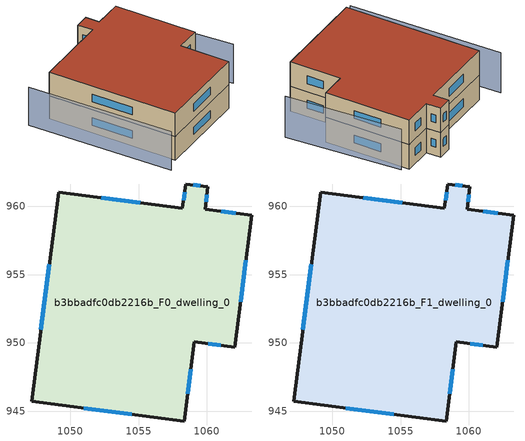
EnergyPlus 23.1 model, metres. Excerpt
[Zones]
b3bbadfc0db2216b_F0_dwelling_0
 floor ground (EU_floor_Construction): 1063.3,959.36 1062.05,949.68 1059.08,950.07 1058.34,944.27 1047.17,945.71 1049.14,961.02 1058.22,959.86 1058.45,961.64 1060.09,961.43 1059.88,959.8 z0
 wall outside (EU_wall_Construction): 1059.08,950.07 1062.05,949.68 1063.3,959.36 1059.88,959.8 1060.09,961.43 1058.45,961.64 1058.22,959.86 1049.14,961.02 1047.17,945.71 1058.34,944.27 1059.08,950.07 z0:3
 window (EU_Window_Construction): 1060.1,949.93 1061.04,949.81 / 1058.59,946.25 1058.82,948.08 / 1050.99,945.21 1054.51,944.76 / 1048.47,955.78 1047.85,950.95 / 1055.11,960.26 1052.25,960.62 / 1058.37,961.03 1058.3,960.47 / 1059.52,961.5 1059.01,961.57 / 1059.95,960.36 1060.01,960.87 / 1062.13,959.51 1061.05,959.65 / 1062.48,952.99 1062.87,956.04 z1.03:1.97
b3bbadfc0db2216b_F1_dwelling_0
 floor to b3bbadfc0db2216b_F0_dwelling_0 (EU_floor_Construction): 1063.3,959.36 1062.05,949.68 1059.08,950.07 1058.33,944.27 1047.17,945.71 1049.14,961.02 1058.22,959.86 1058.45,961.64 1060.08,961.43 1059.88,959.8 z3
 wall outside (EU_wall_Construction): 1059.08,950.07 1062.05,949.68 1063.3,959.36 1059.88,959.8 1060.09,961.43 1058.45,961.64 1058.22,959.86 1049.14,961.02 1047.17,945.71 1058.34,944.27 1059.08,950.07 z3:6
 window (EU_Window_Construction): 1060.1,949.93 1061.04,949.81 / 1058.59,946.25 1058.82,948.08 / 1050.99,945.21 1054.51,944.76 / 1048.47,955.78 1047.85,950.95 / 1055.11,960.26 1052.25,960.62 / 1058.37,961.03 1058.3,960.47 / 1059.52,961.5 1059.01,961.57 / 1059.95,960.36 1060.01,960.87 / 1062.13,959.51 1061.05,959.65 / 1062.48,952.99 1062.87,956.04 z4.03:4.97
 roof outside (EU_roof_Construction): 1058.34,944.27 1059.08,950.07 1062.05,949.68 1063.3,959.36 1059.88,959.8 1060.09,961.43 1058.45,961.64 1058.22,959.86 1049.14,961.02 1047.17,945.71 z6
shading: 1062.83,945.63 1063.7,958.65 z0:5; 1047.16,962.54 1045.33,945.37 z0:4.9
[Building]
EU S2 Campaign: North Axis=0; Terrain=City; Solar Distribution=FullExterior
[Site:Location]
Cape.Town.Intl.AP: Latitude=-33.965; Longitude=18.602; Time Zone=2; Elevation=46
[SizingPeriod:WeatherFileDays]
AnnualSizingPeriod: Begin Month=1; Begin Day of Month=1; End Month=12; End Day of Month=31; Day of Week for Start Day=Monday; Use Weather File Daylight Saving Period=No; Use Weather File Rain and Snow Indicators=No
[MATERIAL]
EU_InternalMass_Material: Roughness=MediumRough; Thickness=0.1; Conductivity=1; Density=1800; Specific Heat=900; Thermal Absorptance=0.9; Solar Absorptance=0.7; Visible Absorptance=0.7
[MATERIAL:NOMASS] Roughness=MediumRough; Thermal Absorptance=0.9; Solar Absorptance=0.7; Visible Absorptance=0.7
Name | Thermal Resistance
EU_wall_NoMass | 0.493876
EU_roof_NoMass | 0.449382
EU_floor_NoMass | 1.25
[WINDOWMATERIAL:SIMPLEGLAZINGSYSTEM]
EU_Window_SimpleGlazing: UFactor=4.4; Solar Heat Gain Coefficient=0.85; Visible Transmittance=0.85
[CONSTRUCTION]
EU_wall_Construction: EU_wall_NoMass
EU_roof_Construction: EU_roof_NoMass
EU_floor_Construction: EU_floor_NoMass
EU_Window_Construction: EU_Window_SimpleGlazing
EU_InternalMass_Construction: EU_InternalMass_Material
[ZONE] Type=1; Multiplier=1; Ceiling Height=autocalculate; Floor Area=autocalculate; Part of Total Floor Area=Yes
Name | Volume
b3bbadfc0db2216b_F0_dwelling_0 | 618.305
b3bbadfc0db2216b_F1_dwelling_0 | 618.307
[INTERNALMASS] Construction=EU_InternalMass_Construction; Surface Area=206.102
Name | Zone or ZoneList
b3bbadfc0db2216b_F0_dwelling_0_EU_InternalMass | b3bbadfc0db2216b_F0_dwelling_0
b3bbadfc0db2216b_F1_dwelling_0_EU_InternalMass | b3bbadfc0db2216b_F1_dwelling_0
[OTHEREQUIPMENT] Fuel Type=Electricity; Design Level Calculation Method=Watts/Area; Power per Zone Floor Area=1; Fraction Latent=0; Fraction Radiant=0; Fraction Lost=0; Carbon Dioxide Generation Rate=0; EndUse Subcategory=EU_Step8_InternalGains
Name | Zone or ZoneList or Space or SpaceList | Schedule
EU_Step8_InternalGain_b3bbadfc0db2216b_F0_dwelling_0_f000 | b3bbadfc0db2216b_F0_dwelling_0 | EU_Step8_GainSchedule_b3bbadfc0db2216b_F0_dwelling_0_f000
EU_Step8_InternalGain_b3bbadfc0db2216b_F1_dwelling_0_f000 | b3bbadfc0db2216b_F1_dwelling_0 | EU_Step8_GainSchedule_b3bbadfc0db2216b_F1_dwelling_0_f000
[ZONEVENTILATION:DESIGNFLOWRATE] Schedule=EU_AlwaysOn; Design Flow Rate Calculation Method=AirChanges/Hour; Air Changes per Hour=0.64; Ventilation Type=Natural; Fan Pressure Rise=0; Fan Total Efficiency=1; Constant Term Coefficient=1; Temperature Term Coefficient=0; Velocity Term Coefficient=0; Velocity Squared Term Coefficient=0; Minimum Indoor Temperature=-100; Maximum Indoor Temperature=100; Delta Temperature=-100; Minimum Outdoor Temperature=-100; Maximum Outdoor Temperature=100; Maximum Wind Speed=40
Name | Zone or ZoneList or Space or SpaceList
EU_ConstantAir_b3bbadfc0db2216b_F0_dwelling_0 | b3bbadfc0db2216b_F0_dwelling_0
EU_ConstantAir_b3bbadfc0db2216b_F1_dwelling_0 | b3bbadfc0db2216b_F1_dwelling_0
[HVACTEMPLATE:THERMOSTAT] Constant Heating Setpoint=20; Constant Cooling Setpoint=50
EU_HeatOnly_b3bbadfc0db2216b_F0_dwelling_0; EU_HeatOnly_b3bbadfc0db2216b_F1_dwelling_0
[HVACTEMPLATE:ZONE:IDEALLOADSAIRSYSTEM] System Availability Schedule=EU_AlwaysOn; Maximum Heating Supply Air Temperature=50; Minimum Cooling Supply Air Temperature=13; Maximum Heating Supply Air Humidity Ratio=0.0156; Minimum Cooling Supply Air Humidity Ratio=0.0077; Heating Limit=NoLimit; Cooling Limit=NoLimit; Heating Availability Schedule=EU_AlwaysOn; Cooling Availability Schedule=EU_CoolingOff; Dehumidification Control Type=ConstantSensibleHeatRatio; Cooling Sensible Heat Ratio=0.7; Dehumidification Setpoint=60; Humidification Control Type=None; Humidification Setpoint=30; Outdoor Air Method=None; Outdoor Air Flow Rate per Person=0.00944; Outdoor Air Flow Rate per Zone Floor Area=0; Outdoor Air Flow Rate per Zone=0; Demand Controlled Ventilation Type=None; Outdoor Air Economizer Type=NoEconomizer; Heat Recovery Type=None; Sensible Heat Recovery Effectiveness=0.7; Latent Heat Recovery Effectiveness=0.65
Name | Template Thermostat
b3bbadfc0db2216b_F0_dwelling_0 | EU_HeatOnly_b3bbadfc0db2216b_F0_dwelling_0
b3bbadfc0db2216b_F1_dwelling_0 | EU_HeatOnly_b3bbadfc0db2216b_F1_dwelling_0
[SIZING:ZONE] Zone Cooling Design Supply Air Temperature Input Method=SupplyAirTemperature; Zone Cooling Design Supply Air Temperature=13; Zone Heating Design Supply Air Temperature Input Method=SupplyAirTemperature; Zone Heating Design Supply Air Temperature=50; Zone Cooling Design Supply Air Humidity Ratio=0.008; Zone Heating Design Supply Air Humidity Ratio=0.008; Cooling Design Air Flow Method=DesignDay; Cooling Design Air Flow Rate=0; Cooling Minimum Air Flow per Zone Floor Area=0.000762; Cooling Minimum Air Flow=0; Cooling Minimum Air Flow Fraction=0.2; Heating Design Air Flow Method=DesignDay; Heating Design Air Flow Rate=0; Heating Maximum Air Flow per Zone Floor Area=0.002032; Heating Maximum Air Flow=0.141576; Heating Maximum Air Flow Fraction=0.3; Account for Dedicated Outdoor Air System=No; Dedicated Outdoor Air System Control Strategy=NeutralSupplyAir; Dedicated Outdoor Air Low Setpoint Temperature for Design=autosize; Dedicated Outdoor Air High Setpoint Temperature for Design=autosize; Zone Load Sizing Method=Sensible Load Only No Latent Load; Zone Latent Cooling Design Supply Air Humidity Ratio Input Method=HumidityRatioDifference; Zone Cooling Design Supply Air Humidity Ratio Difference=0.005; Zone Latent Heating Design Supply Air Humidity Ratio Input Method=HumidityRatioDifference; Zone Humidification Design Supply Air Humidity Ratio Difference=0.005
b3bbadfc0db2216b_F0_dwelling_0; b3bbadfc0db2216b_F1_dwelling_0
[SCHEDULE:CONSTANT]
Name | Hourly Value
EU_AlwaysOn | 1
EU_CoolingOff | 0
[SCHEDULE:FILE] Column Number=1; Rows to Skip at Top=0; Number of Hours of Data=8760; Column Separator=Comma; Interpolate to Timestep=No; Minutes per Item=60; Adjust Schedule for Daylight Savings=Yes
Name | File
EU_Step8_GainSchedule_b3bbadfc0db2216b_F0_dwelling_0_f000 | ../../schedules/b3bbadfc0db2216b/b3bbadfc0db2216b_F0_dwelling_0_f000_gain.csv
EU_Step8_GainSchedule_b3bbadfc0db2216b_F1_dwelling_0_f000 | ../../schedules/b3bbadfc0db2216b/b3bbadfc0db2216b_F1_dwelling_0_f000_gain.csv
